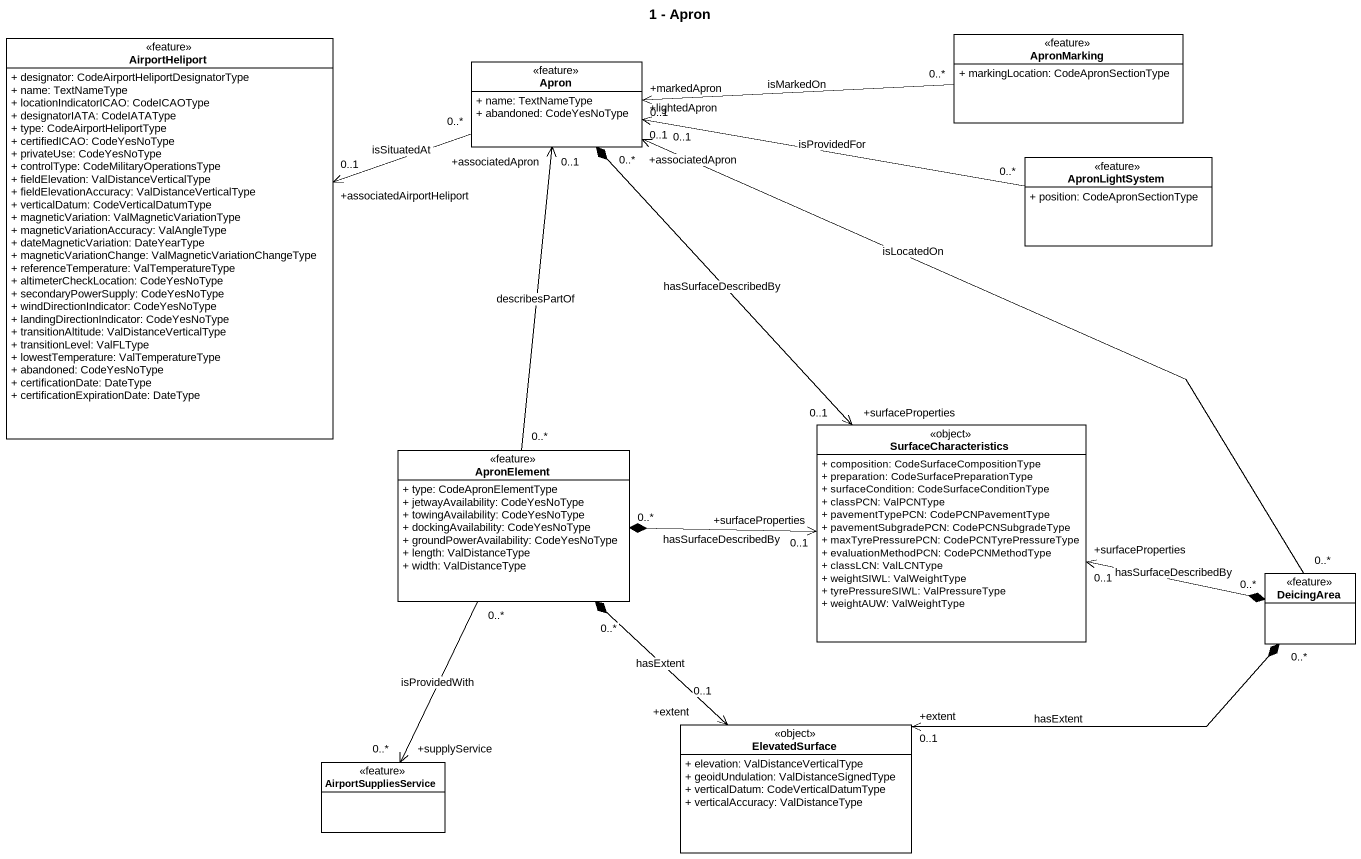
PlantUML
@startuml
title 1 - Apron
hide circle
hide empty members
skinparam classAttributeIconSize 0
class AirportHeliport <<feature>> {
  + designator: CodeAirportHeliportDesignatorType
  + name: TextNameType
  + locationIndicatorICAO: CodeICAOType
  + designatorIATA: CodeIATAType
  + type: CodeAirportHeliportType
  + certifiedICAO: CodeYesNoType
  + privateUse: CodeYesNoType
  + controlType: CodeMilitaryOperationsType
  + fieldElevation: ValDistanceVerticalType
  + fieldElevationAccuracy: ValDistanceVerticalType
  + verticalDatum: CodeVerticalDatumType
  + magneticVariation: ValMagneticVariationType
  + magneticVariationAccuracy: ValAngleType
  + dateMagneticVariation: DateYearType
  + magneticVariationChange: ValMagneticVariationChangeType
  + referenceTemperature: ValTemperatureType
  + altimeterCheckLocation: CodeYesNoType
  + secondaryPowerSupply: CodeYesNoType
  + windDirectionIndicator: CodeYesNoType
  + landingDirectionIndicator: CodeYesNoType
  + transitionAltitude: ValDistanceVerticalType
  + transitionLevel: ValFLType
  + lowestTemperature: ValTemperatureType
  + abandoned: CodeYesNoType
  + certificationDate: DateType
  + certificationExpirationDate: DateType
}
class ApronMarking <<feature>> {
  + markingLocation: CodeApronSectionType
}
class Apron <<feature>> {
  + name: TextNameType
  + abandoned: CodeYesNoType
}
class ApronLightSystem <<feature>> {
  + position: CodeApronSectionType
}
class ApronElement <<feature>> {
  + type: CodeApronElementType
  + jetwayAvailability: CodeYesNoType
  + towingAvailability: CodeYesNoType
  + dockingAvailability: CodeYesNoType
  + groundPowerAvailability: CodeYesNoType
  + length: ValDistanceType
  + width: ValDistanceType
}
class SurfaceCharacteristics <<object>> {
  + composition: CodeSurfaceCompositionType
  + preparation: CodeSurfacePreparationType
  + surfaceCondition: CodeSurfaceConditionType
  + classPCN: ValPCNType
  + pavementTypePCN: CodePCNPavementType
  + pavementSubgradePCN: CodePCNSubgradeType
  + maxTyrePressurePCN: CodePCNTyrePressureType
  + evaluationMethodPCN: CodePCNMethodType
  + classLCN: ValLCNType
  + weightSIWL: ValWeightType
  + tyrePressureSIWL: ValPressureType
  + weightAUW: ValWeightType
}
class DeicingArea <<feature>>
class ElevatedSurface <<object>> {
  + elevation: ValDistanceVerticalType
  + geoidUndulation: ValDistanceSignedType
  + verticalDatum: CodeVerticalDatumType
  + verticalAccuracy: ValDistanceType
}
class AirportSuppliesService <<feature>>
ApronMarking "0..*" -left-> "+markedApron\n0..1" Apron : isMarkedOn
Apron "0..*" -left-> "+associatedAirportHeliport\n0..1" AirportHeliport : isSituatedAt
Apron "+lightedApron\n0..1" <-right- "0..*" ApronLightSystem : isProvidedFor
Apron "0..*" *--> "+surfaceProperties\n0..1" SurfaceCharacteristics : hasSurfaceDescribedBy
ApronElement "0..*" -up-> "+associatedApron\n0..1" Apron : describesPartOf
ApronElement "0..*" *-right-> "+surfaceProperties\n0..1" SurfaceCharacteristics : hasSurfaceDescribedBy
ApronElement "0..*" *--> "+extent\n0..1" ElevatedSurface : hasExtent
ApronElement "0..*" --> "+supplyService\n0..*" AirportSuppliesService : isProvidedWith
DeicingArea "0..*" -up-> "+associatedApron\n0..1" Apron : isLocatedOn
DeicingArea "0..*" *-left-> "+surfaceProperties\n0..1" SurfaceCharacteristics : hasSurfaceDescribedBy
DeicingArea "0..*" *-left-> "+extent\n0..1" ElevatedSurface : hasExtent
@enduml
